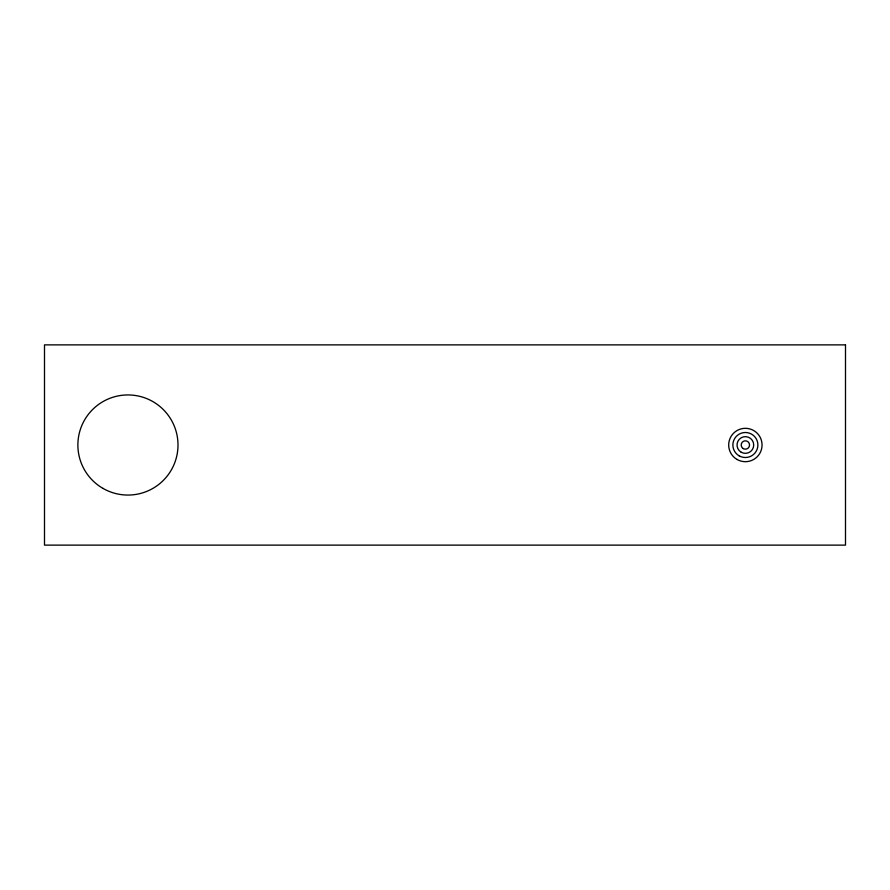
<?xml version="1.0" encoding="UTF-8"?>
<svg xmlns="http://www.w3.org/2000/svg" width="890" height="890" viewBox="0 0 890 890"><rect width="100%" height="100%" fill="white"/><g stroke="black" fill="none" stroke-linecap="round" stroke-linejoin="round"><path stroke-width="1.33" d="M845.5 344.875L44.5 344.875L44.5 545.125L845.5 545.125L845.5 344.875M737.031 459.451A16.688 16.688 0 0 0 762.062 445A16.688 16.688 0 0 0 737.031 430.549A16.688 16.688 0 0 0 737.031 459.451M739.123 455.836A12.516 12.516 0 0 0 757.891 445A12.516 12.516 0 0 0 739.123 434.164A12.516 12.516 0 0 0 739.123 455.836M741.203 452.231A8.344 8.344 0 0 0 753.719 445A8.344 8.344 0 0 0 741.203 437.769A8.344 8.344 0 0 0 741.203 452.231M743.284 448.616A4.172 4.172 0 0 0 749.547 445A4.172 4.172 0 0 0 743.284 441.384A4.172 4.172 0 0 0 743.284 448.616M102.906 488.354A50.062 50.062 0 0 0 178 445A50.062 50.062 0 0 0 102.906 401.646A50.062 50.062 0 0 0 102.906 488.354"/></g></svg>
